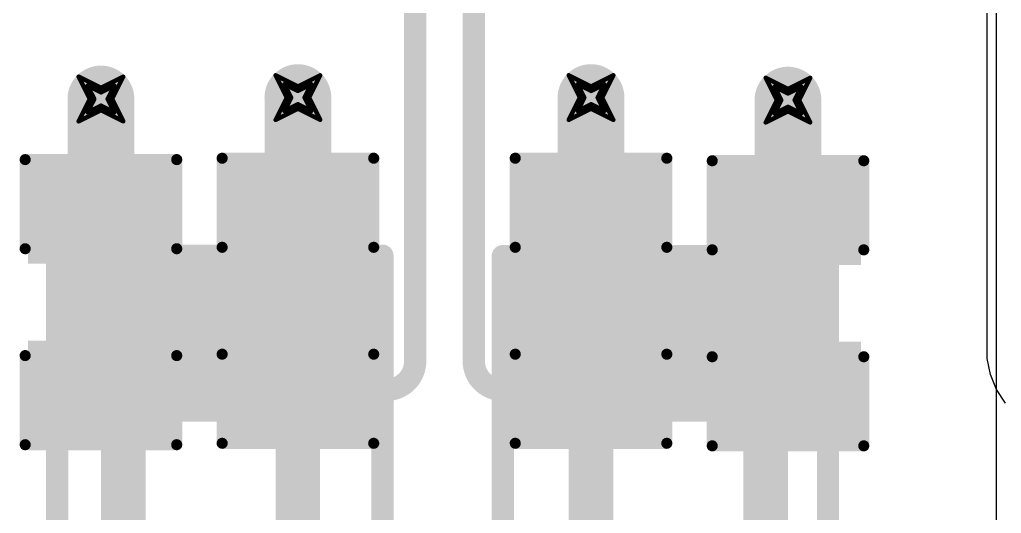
# Model space of a CAD drawing. Header units: inches. Extents: x -2 to 5376, y -4 to 5426.
# Drawn here: x 86.3 to 97.49, y 14.58 to 20.21 of the extents above; entities that cross this region are included whole.
import ezdxf

# ---------------------------------------------------------------- set-up
doc = ezdxf.new("R2010")
doc.units = ezdxf.units.IN
for name, color, linetype in [('Bottom Layer', 5, 'Continuous'), ('Bottom Overlay', 54, 'Continuous'), ('Bottom Paste', 16, 'Continuous'), ('Bottom Solder', 6, 'Continuous'), ('Drill Drawing', 1, 'Continuous'), ('Layer 1', 16, 'Continuous'), ('Layer 2', 76, 'Continuous'), ('Top Layer', 1, 'Continuous'), ('Top Overlay', 2, 'Continuous'), ('Top Paste', 8, 'Continuous'), ('Top Solder', 216, 'Continuous'), ('Via Holes', 16, 'Continuous')]:
    doc.layers.add(name, color=color, linetype=linetype)

# ---------------------------------------------------------------- blocks, each defined once
blk = doc.blocks.new('RES_2512_222')
at = {"layer": 'Top Layer'}
for points in [[(-4.05, 1.7), (-2.45, 1.7), (-2.45, -1.7), (-4.05, -1.7)], [(2.45, 1.7), (4.05, 1.7), (4.05, -1.7), (2.45, -1.7)]]:
    blk.add_hatch(color=1, dxfattribs=at).paths.add_polyline_path(points)
at = {"layer": 'Top Paste'}
for points in [[(-4.05, 1.7), (-2.45, 1.7), (-2.45, -1.7), (-4.05, -1.7)], [(2.45, 1.7), (4.05, 1.7), (4.05, -1.7), (2.45, -1.7)]]:
    blk.add_hatch(color=8, dxfattribs=at).paths.add_polyline_path(points)
at = {"layer": 'Top Solder'}
for points in [[(-4.152, 1.802), (-2.348, 1.802), (-2.348, -1.802), (-4.152, -1.802)], [(2.348, 1.802), (4.152, 1.802), (4.152, -1.802), (2.348, -1.802)]]:
    blk.add_hatch(color=216, dxfattribs=at).paths.add_polyline_path(points)
at = {"layer": 'Top Overlay'}
for points in [[(-4.242, 1.854, 0.254, 0.254, 0), (4.237, 1.854, 0.254, 0.254, 0)], [(-4.242, 1.854, 0.254, 0.254, 0), (-4.242, -1.854, 0.254, 0.254, 0)], [(4.237, 1.854, 0.254, 0.254, 0), (4.237, -1.854, 0.254, 0.254, 0)], [(-4.242, -1.854, 0.254, 0.254, 0), (4.237, -1.854, 0.254, 0.254, 0)]]:
    blk.add_lwpolyline(points, format="xyseb", dxfattribs=at)
for points in [[(-4.305, 1.854, 0.127, 0.127, 1), (-4.178, 1.854, 0.127, 0.127, 1)], [(-4.305, 1.854, 0.127, 0.127, 1), (-4.178, 1.854, 0.127, 0.127, 1)], [(4.173, 1.854, 0.127, 0.127, 1), (4.3, 1.854, 0.127, 0.127, 1)], [(4.173, 1.854, 0.127, 0.127, 1), (4.3, 1.854, 0.127, 0.127, 1)], [(-4.305, -1.854, 0.127, 0.127, 1), (-4.178, -1.854, 0.127, 0.127, 1)], [(-4.305, -1.854, 0.127, 0.127, 1), (-4.178, -1.854, 0.127, 0.127, 1)], [(4.173, -1.854, 0.127, 0.127, 1), (4.3, -1.854, 0.127, 0.127, 1)], [(4.173, -1.854, 0.127, 0.127, 1), (4.3, -1.854, 0.127, 0.127, 1)]]:
    blk.add_lwpolyline(points, format="xyseb", close=True, dxfattribs=at)
blk = doc.blocks.new('RES_2512_223')
at = {"layer": 'Top Layer'}
for points in [[(-4.05, 1.7), (-2.45, 1.7), (-2.45, -1.7), (-4.05, -1.7)], [(2.45, 1.7), (4.05, 1.7), (4.05, -1.7), (2.45, -1.7)]]:
    blk.add_hatch(color=1, dxfattribs=at).paths.add_polyline_path(points)
at = {"layer": 'Top Paste'}
for points in [[(-4.05, 1.7), (-2.45, 1.7), (-2.45, -1.7), (-4.05, -1.7)], [(2.45, 1.7), (4.05, 1.7), (4.05, -1.7), (2.45, -1.7)]]:
    blk.add_hatch(color=8, dxfattribs=at).paths.add_polyline_path(points)
at = {"layer": 'Top Solder'}
for points in [[(-4.152, 1.802), (-2.348, 1.802), (-2.348, -1.802), (-4.152, -1.802)], [(2.348, 1.802), (4.152, 1.802), (4.152, -1.802), (2.348, -1.802)]]:
    blk.add_hatch(color=216, dxfattribs=at).paths.add_polyline_path(points)
at = {"layer": 'Top Overlay'}
for points in [[(4.237, 1.854, 0.254, 0.254, 0), (-4.242, 1.854, 0.254, 0.254, 0)], [(-4.242, -1.854, 0.254, 0.254, 0), (-4.242, 1.854, 0.254, 0.254, 0)], [(4.237, -1.854, 0.254, 0.254, 0), (4.237, 1.854, 0.254, 0.254, 0)], [(4.237, -1.854, 0.254, 0.254, 0), (-4.242, -1.854, 0.254, 0.254, 0)]]:
    blk.add_lwpolyline(points, format="xyseb", dxfattribs=at)
for points in [[(-4.305, 1.854, 0.127, 0.127, 1), (-4.178, 1.854, 0.127, 0.127, 1)], [(-4.305, 1.854, 0.127, 0.127, 1), (-4.178, 1.854, 0.127, 0.127, 1)], [(4.173, 1.854, 0.127, 0.127, 1), (4.3, 1.854, 0.127, 0.127, 1)], [(4.173, 1.854, 0.127, 0.127, 1), (4.3, 1.854, 0.127, 0.127, 1)], [(-4.305, -1.854, 0.127, 0.127, 1), (-4.178, -1.854, 0.127, 0.127, 1)], [(-4.305, -1.854, 0.127, 0.127, 1), (-4.178, -1.854, 0.127, 0.127, 1)], [(4.173, -1.854, 0.127, 0.127, 1), (4.3, -1.854, 0.127, 0.127, 1)], [(4.173, -1.854, 0.127, 0.127, 1), (4.3, -1.854, 0.127, 0.127, 1)]]:
    blk.add_lwpolyline(points, format="xyseb", close=True, dxfattribs=at)
blk = doc.blocks.new('C___0805_B_333')
at = {"layer": 'Bottom Layer'}
for points in [[(-1.524, 0.762), (-0.508, 0.762), (-0.508, -0.762), (-1.524, -0.762)], [(0.508, 0.762), (1.524, 0.762), (1.524, -0.762), (0.508, -0.762)]]:
    blk.add_hatch(color=5, dxfattribs=at).paths.add_polyline_path(points)
at = {"layer": 'Bottom Paste'}
for points in [[(-1.524, 0.762), (-0.508, 0.762), (-0.508, -0.762), (-1.524, -0.762)], [(0.508, 0.762), (1.524, 0.762), (1.524, -0.762), (0.508, -0.762)]]:
    blk.add_hatch(color=16, dxfattribs=at).paths.add_polyline_path(points)
at = {"layer": 'Bottom Solder'}
for points in [[(-1.594, 0.832), (-0.438, 0.832), (-0.438, -0.832), (-1.594, -0.832)], [(0.438, 0.832), (1.594, 0.832), (1.594, -0.832), (0.438, -0.832)]]:
    blk.add_hatch(color=6, dxfattribs=at).paths.add_polyline_path(points)
at = {"layer": 'Bottom Overlay'}
for points in [[(-1.626, 0.864, 0.127, 0.127, 0), (-0.61, 0.864, 0.127, 0.127, 0)], [(-1.626, 0.864, 0.127, 0.127, 0), (-1.626, -0.864, 0.127, 0.127, 0)], [(0.61, 0.864, 0.127, 0.127, 0), (1.626, 0.864, 0.127, 0.127, 0)], [(1.626, 0.864, 0.127, 0.127, 0), (1.626, -0.864, 0.127, 0.127, 0)], [(-1.626, -0.864, 0.127, 0.127, 0), (-0.61, -0.864, 0.127, 0.127, 0)], [(0.61, -0.864, 0.127, 0.127, 0), (1.626, -0.864, 0.127, 0.127, 0)]]:
    blk.add_lwpolyline(points, format="xyseb", dxfattribs=at)
for points in [[(-1.657, 0.864, 0.0635, 0.0635, 1), (-1.594, 0.864, 0.0635, 0.0635, 1)], [(-1.657, 0.864, 0.0635, 0.0635, 1), (-1.594, 0.864, 0.0635, 0.0635, 1)], [(-0.641, 0.864, 0.0635, 0.0635, 1), (-0.578, 0.864, 0.0635, 0.0635, 1)], [(0.578, 0.864, 0.0635, 0.0635, 1), (0.641, 0.864, 0.0635, 0.0635, 1)], [(1.594, 0.864, 0.0635, 0.0635, 1), (1.657, 0.864, 0.0635, 0.0635, 1)], [(1.594, 0.864, 0.0635, 0.0635, 1), (1.657, 0.864, 0.0635, 0.0635, 1)], [(-1.657, -0.864, 0.0635, 0.0635, 1), (-1.594, -0.864, 0.0635, 0.0635, 1)], [(-1.657, -0.864, 0.0635, 0.0635, 1), (-1.594, -0.864, 0.0635, 0.0635, 1)], [(-0.641, -0.864, 0.0635, 0.0635, 1), (-0.578, -0.864, 0.0635, 0.0635, 1)], [(0.578, -0.864, 0.0635, 0.0635, 1), (0.641, -0.864, 0.0635, 0.0635, 1)], [(1.594, -0.864, 0.0635, 0.0635, 1), (1.657, -0.864, 0.0635, 0.0635, 1)], [(1.594, -0.864, 0.0635, 0.0635, 1), (1.657, -0.864, 0.0635, 0.0635, 1)]]:
    blk.add_lwpolyline(points, format="xyseb", close=True, dxfattribs=at)
blk = doc.blocks.new('C___0805_B_334')
at = {"layer": 'Bottom Layer'}
for points in [[(-1.524, 0.762), (-0.508, 0.762), (-0.508, -0.762), (-1.524, -0.762)], [(0.508, 0.762), (1.524, 0.762), (1.524, -0.762), (0.508, -0.762)]]:
    blk.add_hatch(color=5, dxfattribs=at).paths.add_polyline_path(points)
at = {"layer": 'Bottom Paste'}
for points in [[(-1.524, 0.762), (-0.508, 0.762), (-0.508, -0.762), (-1.524, -0.762)], [(0.508, 0.762), (1.524, 0.762), (1.524, -0.762), (0.508, -0.762)]]:
    blk.add_hatch(color=16, dxfattribs=at).paths.add_polyline_path(points)
at = {"layer": 'Bottom Solder'}
for points in [[(-1.594, 0.832), (-0.438, 0.832), (-0.438, -0.832), (-1.594, -0.832)], [(0.438, 0.832), (1.594, 0.832), (1.594, -0.832), (0.438, -0.832)]]:
    blk.add_hatch(color=6, dxfattribs=at).paths.add_polyline_path(points)
at = {"layer": 'Bottom Overlay'}
for points in [[(-1.626, 0.864, 0.127, 0.127, 0), (-0.61, 0.864, 0.127, 0.127, 0)], [(-1.626, 0.864, 0.127, 0.127, 0), (-1.626, -0.864, 0.127, 0.127, 0)], [(0.61, 0.864, 0.127, 0.127, 0), (1.626, 0.864, 0.127, 0.127, 0)], [(1.626, 0.864, 0.127, 0.127, 0), (1.626, -0.864, 0.127, 0.127, 0)], [(-1.626, -0.864, 0.127, 0.127, 0), (-0.61, -0.864, 0.127, 0.127, 0)], [(0.61, -0.864, 0.127, 0.127, 0), (1.626, -0.864, 0.127, 0.127, 0)]]:
    blk.add_lwpolyline(points, format="xyseb", dxfattribs=at)
for points in [[(-1.657, 0.864, 0.0635, 0.0635, 1), (-1.594, 0.864, 0.0635, 0.0635, 1)], [(-1.657, 0.864, 0.0635, 0.0635, 1), (-1.594, 0.864, 0.0635, 0.0635, 1)], [(-0.641, 0.864, 0.0635, 0.0635, 1), (-0.578, 0.864, 0.0635, 0.0635, 1)], [(0.578, 0.864, 0.0635, 0.0635, 1), (0.641, 0.864, 0.0635, 0.0635, 1)], [(1.594, 0.864, 0.0635, 0.0635, 1), (1.657, 0.864, 0.0635, 0.0635, 1)], [(1.594, 0.864, 0.0635, 0.0635, 1), (1.657, 0.864, 0.0635, 0.0635, 1)], [(-1.657, -0.864, 0.0635, 0.0635, 1), (-1.594, -0.864, 0.0635, 0.0635, 1)], [(-1.657, -0.864, 0.0635, 0.0635, 1), (-1.594, -0.864, 0.0635, 0.0635, 1)], [(-0.641, -0.864, 0.0635, 0.0635, 1), (-0.578, -0.864, 0.0635, 0.0635, 1)], [(0.578, -0.864, 0.0635, 0.0635, 1), (0.641, -0.864, 0.0635, 0.0635, 1)], [(1.594, -0.864, 0.0635, 0.0635, 1), (1.657, -0.864, 0.0635, 0.0635, 1)], [(1.594, -0.864, 0.0635, 0.0635, 1), (1.657, -0.864, 0.0635, 0.0635, 1)]]:
    blk.add_lwpolyline(points, format="xyseb", close=True, dxfattribs=at)
blk = doc.blocks.new('C___0805_B_335')
at = {"layer": 'Bottom Layer'}
for points in [[(-1.524, 0.762), (-0.508, 0.762), (-0.508, -0.762), (-1.524, -0.762)], [(0.508, 0.762), (1.524, 0.762), (1.524, -0.762), (0.508, -0.762)]]:
    blk.add_hatch(color=5, dxfattribs=at).paths.add_polyline_path(points)
at = {"layer": 'Bottom Paste'}
for points in [[(-1.524, 0.762), (-0.508, 0.762), (-0.508, -0.762), (-1.524, -0.762)], [(0.508, 0.762), (1.524, 0.762), (1.524, -0.762), (0.508, -0.762)]]:
    blk.add_hatch(color=16, dxfattribs=at).paths.add_polyline_path(points)
at = {"layer": 'Bottom Solder'}
for points in [[(-1.594, 0.832), (-0.438, 0.832), (-0.438, -0.832), (-1.594, -0.832)], [(0.438, 0.832), (1.594, 0.832), (1.594, -0.832), (0.438, -0.832)]]:
    blk.add_hatch(color=6, dxfattribs=at).paths.add_polyline_path(points)
at = {"layer": 'Bottom Overlay'}
for points in [[(-0.61, 0.864, 0.127, 0.127, 0), (-1.626, 0.864, 0.127, 0.127, 0)], [(-1.626, -0.864, 0.127, 0.127, 0), (-1.626, 0.864, 0.127, 0.127, 0)], [(1.626, 0.864, 0.127, 0.127, 0), (0.61, 0.864, 0.127, 0.127, 0)], [(1.626, -0.864, 0.127, 0.127, 0), (1.626, 0.864, 0.127, 0.127, 0)], [(-0.61, -0.864, 0.127, 0.127, 0), (-1.626, -0.864, 0.127, 0.127, 0)], [(1.626, -0.864, 0.127, 0.127, 0), (0.61, -0.864, 0.127, 0.127, 0)]]:
    blk.add_lwpolyline(points, format="xyseb", dxfattribs=at)
for points in [[(-1.657, 0.864, 0.0635, 0.0635, 1), (-1.594, 0.864, 0.0635, 0.0635, 1)], [(-1.657, 0.864, 0.0635, 0.0635, 1), (-1.594, 0.864, 0.0635, 0.0635, 1)], [(-0.641, 0.864, 0.0635, 0.0635, 1), (-0.578, 0.864, 0.0635, 0.0635, 1)], [(0.578, 0.864, 0.0635, 0.0635, 1), (0.641, 0.864, 0.0635, 0.0635, 1)], [(1.594, 0.864, 0.0635, 0.0635, 1), (1.657, 0.864, 0.0635, 0.0635, 1)], [(1.594, 0.864, 0.0635, 0.0635, 1), (1.657, 0.864, 0.0635, 0.0635, 1)], [(-1.657, -0.864, 0.0635, 0.0635, 1), (-1.594, -0.864, 0.0635, 0.0635, 1)], [(-1.657, -0.864, 0.0635, 0.0635, 1), (-1.594, -0.864, 0.0635, 0.0635, 1)], [(-0.641, -0.864, 0.0635, 0.0635, 1), (-0.578, -0.864, 0.0635, 0.0635, 1)], [(0.578, -0.864, 0.0635, 0.0635, 1), (0.641, -0.864, 0.0635, 0.0635, 1)], [(1.594, -0.864, 0.0635, 0.0635, 1), (1.657, -0.864, 0.0635, 0.0635, 1)], [(1.594, -0.864, 0.0635, 0.0635, 1), (1.657, -0.864, 0.0635, 0.0635, 1)]]:
    blk.add_lwpolyline(points, format="xyseb", close=True, dxfattribs=at)
blk = doc.blocks.new('C___0805_B_336')
at = {"layer": 'Bottom Layer'}
for points in [[(-1.524, 0.762), (-0.508, 0.762), (-0.508, -0.762), (-1.524, -0.762)], [(0.508, 0.762), (1.524, 0.762), (1.524, -0.762), (0.508, -0.762)]]:
    blk.add_hatch(color=5, dxfattribs=at).paths.add_polyline_path(points)
at = {"layer": 'Bottom Paste'}
for points in [[(-1.524, 0.762), (-0.508, 0.762), (-0.508, -0.762), (-1.524, -0.762)], [(0.508, 0.762), (1.524, 0.762), (1.524, -0.762), (0.508, -0.762)]]:
    blk.add_hatch(color=16, dxfattribs=at).paths.add_polyline_path(points)
at = {"layer": 'Bottom Solder'}
for points in [[(-1.594, 0.832), (-0.438, 0.832), (-0.438, -0.832), (-1.594, -0.832)], [(0.438, 0.832), (1.594, 0.832), (1.594, -0.832), (0.438, -0.832)]]:
    blk.add_hatch(color=6, dxfattribs=at).paths.add_polyline_path(points)
at = {"layer": 'Bottom Overlay'}
for points in [[(-0.61, 0.864, 0.127, 0.127, 0), (-1.626, 0.864, 0.127, 0.127, 0)], [(-1.626, -0.864, 0.127, 0.127, 0), (-1.626, 0.864, 0.127, 0.127, 0)], [(1.626, 0.864, 0.127, 0.127, 0), (0.61, 0.864, 0.127, 0.127, 0)], [(1.626, -0.864, 0.127, 0.127, 0), (1.626, 0.864, 0.127, 0.127, 0)], [(-0.61, -0.864, 0.127, 0.127, 0), (-1.626, -0.864, 0.127, 0.127, 0)], [(1.626, -0.864, 0.127, 0.127, 0), (0.61, -0.864, 0.127, 0.127, 0)]]:
    blk.add_lwpolyline(points, format="xyseb", dxfattribs=at)
for points in [[(-1.657, 0.864, 0.0635, 0.0635, 1), (-1.594, 0.864, 0.0635, 0.0635, 1)], [(-1.657, 0.864, 0.0635, 0.0635, 1), (-1.594, 0.864, 0.0635, 0.0635, 1)], [(-0.641, 0.864, 0.0635, 0.0635, 1), (-0.578, 0.864, 0.0635, 0.0635, 1)], [(0.578, 0.864, 0.0635, 0.0635, 1), (0.641, 0.864, 0.0635, 0.0635, 1)], [(1.594, 0.864, 0.0635, 0.0635, 1), (1.657, 0.864, 0.0635, 0.0635, 1)], [(1.594, 0.864, 0.0635, 0.0635, 1), (1.657, 0.864, 0.0635, 0.0635, 1)], [(-1.657, -0.864, 0.0635, 0.0635, 1), (-1.594, -0.864, 0.0635, 0.0635, 1)], [(-1.657, -0.864, 0.0635, 0.0635, 1), (-1.594, -0.864, 0.0635, 0.0635, 1)], [(-0.641, -0.864, 0.0635, 0.0635, 1), (-0.578, -0.864, 0.0635, 0.0635, 1)], [(0.578, -0.864, 0.0635, 0.0635, 1), (0.641, -0.864, 0.0635, 0.0635, 1)], [(1.594, -0.864, 0.0635, 0.0635, 1), (1.657, -0.864, 0.0635, 0.0635, 1)], [(1.594, -0.864, 0.0635, 0.0635, 1), (1.657, -0.864, 0.0635, 0.0635, 1)]]:
    blk.add_lwpolyline(points, format="xyseb", close=True, dxfattribs=at)

msp = doc.modelspace()

# ---------------------------------------------------------------- hatches: boundary and pattern name
at = {"layer": 'Bottom Layer'}
h = msp.add_hatch(color=5, dxfattribs=at)
edge = h.paths.add_edge_path()
edge.add_arc((87.228, 19.304), 0.3, 0, 360)
h = msp.add_hatch(color=5, dxfattribs=at)
edge = h.paths.add_edge_path()
edge.add_arc((89.474, 19.32), 0.3, 0, 360)
h = msp.add_hatch(color=5, dxfattribs=at)
edge = h.paths.add_edge_path()
edge.add_arc((92.816, 19.32), 0.3, 0, 360)
h = msp.add_hatch(color=5, dxfattribs=at)
edge = h.paths.add_edge_path()
edge.add_arc((95.062, 19.291), 0.3, 0, 360)
at = {"layer": 'Layer 1'}
h = msp.add_hatch(color=16, dxfattribs=at)
edge = h.paths.add_edge_path()
edge.add_arc((87.228, 19.304), 0.3, 0, 360)
h = msp.add_hatch(color=16, dxfattribs=at)
edge = h.paths.add_edge_path()
edge.add_arc((89.474, 19.32), 0.3, 0, 360)
h = msp.add_hatch(color=16, dxfattribs=at)
edge = h.paths.add_edge_path()
edge.add_arc((92.816, 19.32), 0.3, 0, 360)
h = msp.add_hatch(color=16, dxfattribs=at)
edge = h.paths.add_edge_path()
edge.add_arc((95.062, 19.291), 0.3, 0, 360)
at = {"layer": 'Layer 2'}
h = msp.add_hatch(color=76, dxfattribs=at)
edge = h.paths.add_edge_path()
edge.add_arc((87.228, 19.304), 0.3, 0, 360)
h = msp.add_hatch(color=76, dxfattribs=at)
edge = h.paths.add_edge_path()
edge.add_arc((89.474, 19.32), 0.3, 0, 360)
h = msp.add_hatch(color=76, dxfattribs=at)
edge = h.paths.add_edge_path()
edge.add_arc((92.816, 19.32), 0.3, 0, 360)
h = msp.add_hatch(color=76, dxfattribs=at)
edge = h.paths.add_edge_path()
edge.add_arc((95.062, 19.291), 0.3, 0, 360)
at = {"layer": 'Top Layer'}
h = msp.add_hatch(color=1, dxfattribs=at)
edge = h.paths.add_edge_path()
edge.add_arc((87.228, 19.304), 0.3, 0, 360)
h = msp.add_hatch(color=1, dxfattribs=at)
edge = h.paths.add_edge_path()
edge.add_arc((89.474, 19.32), 0.3, 0, 360)
h = msp.add_hatch(color=1, dxfattribs=at)
edge = h.paths.add_edge_path()
edge.add_arc((92.816, 19.32), 0.3, 0, 360)
h = msp.add_hatch(color=1, dxfattribs=at)
edge = h.paths.add_edge_path()
edge.add_arc((95.062, 19.291), 0.3, 0, 360)
at = {"layer": 'Via Holes'}
h = msp.add_hatch(color=7, dxfattribs=at)
edge = h.paths.add_edge_path()
edge.add_arc((87.228, 19.304), 0.15, 0, 360)
h = msp.add_hatch(color=7, dxfattribs=at)
edge = h.paths.add_edge_path()
edge.add_arc((89.474, 19.32), 0.15, 0, 360)
h = msp.add_hatch(color=7, dxfattribs=at)
edge = h.paths.add_edge_path()
edge.add_arc((92.816, 19.32), 0.15, 0, 360)
h = msp.add_hatch(color=7, dxfattribs=at)
edge = h.paths.add_edge_path()
edge.add_arc((95.062, 19.291), 0.15, 0, 360)

# ---------------------------------------------------------------- linework, layer by layer
at = {"layer": 'Bottom Layer'}
for points in [[(91.479, 16.315, 0.254, 0.254, 0), (91.479, 24.955, 0.254, 0.254, 0)], [(90.811, 16.315, 0.254, 0.254, 0), (90.811, 24.404, 0.254, 0.254, 0)], [(87.228, 18.003, 0.762, 0.762, 0), (87.228, 19.304, 0.762, 0.762, 0)], [(89.474, 18.019, 0.762, 0.762, 0), (89.474, 19.32, 0.762, 0.762, 0)], [(92.816, 18.019, 0.762, 0.762, 0), (92.816, 19.32, 0.762, 0.762, 0)], [(95.062, 17.99, 0.762, 0.762, 0), (95.062, 19.291, 0.762, 0.762, 0)], [(90.811, 16.315, 0.254, 0.254, -0.414214), (90.483, 15.987, 0.254, 0.254, 0)], [(91.806, 15.987, 0.254, 0.254, -0.414214), (91.479, 16.315, 0.254, 0.254, 0)], [(87.482, 13.926, 0.508, 0.508, 0), (87.482, 15.987, 0.508, 0.508, 0)], [(89.473, 13.926, 0.508, 0.508, 0), (89.473, 15.987, 0.508, 0.508, 0)], [(92.816, 15.987, 0.508, 0.508, 0), (92.816, 16, 0.508, 0.508, 0)], [(92.816, 13.939, 0.508, 0.508, 0), (92.816, 15.987, 0.508, 0.508, 0)], [(94.807, 13.913, 0.508, 0.508, 0), (94.807, 15.974, 0.508, 0.508, 0)], [(89.474, 15.987, 0.254, 0.254, 0), (90.483, 15.987, 0.254, 0.254, 0)], [(91.806, 15.987, 0.254, 0.254, 0), (92.816, 15.987, 0.254, 0.254, 0)], [(92.816, 15.987, 0.254, 0.254, 0), (92.816, 15.987, 0.254, 0.254, 0)]]:
    msp.add_lwpolyline(points, format="xyseb", dxfattribs=at)
for points in [[(87.037, 19.304, 0.381, 0.381, 1), (87.418, 19.304, 0.381, 0.381, 1)], [(89.283, 19.32, 0.381, 0.381, 1), (89.664, 19.32, 0.381, 0.381, 1)], [(92.625, 19.32, 0.381, 0.381, 1), (93.006, 19.32, 0.381, 0.381, 1)], [(94.871, 19.291, 0.381, 0.381, 1), (95.252, 19.291, 0.381, 0.381, 1)], [(87.037, 18.003, 0.381, 0.381, 1), (87.418, 18.003, 0.381, 0.381, 1)], [(89.283, 18.019, 0.381, 0.381, 1), (89.664, 18.019, 0.381, 0.381, 1)], [(92.625, 18.019, 0.381, 0.381, 1), (93.006, 18.019, 0.381, 0.381, 1)], [(94.871, 17.99, 0.381, 0.381, 1), (95.252, 17.99, 0.381, 0.381, 1)], [(90.747, 16.315, 0.127, 0.127, 1), (90.874, 16.315, 0.127, 0.127, 1)], [(90.747, 16.315, 0.127, 0.127, 1), (90.874, 16.315, 0.127, 0.127, 1)], [(91.416, 16.315, 0.127, 0.127, 1), (91.543, 16.315, 0.127, 0.127, 1)], [(91.416, 16.315, 0.127, 0.127, 1), (91.543, 16.315, 0.127, 0.127, 1)], [(87.355, 15.987, 0.254, 0.254, 1), (87.609, 15.987, 0.254, 0.254, 1)], [(89.346, 15.987, 0.254, 0.254, 1), (89.6, 15.987, 0.254, 0.254, 1)], [(92.689, 16, 0.254, 0.254, 1), (92.943, 16, 0.254, 0.254, 1)], [(92.689, 15.987, 0.254, 0.254, 1), (92.943, 15.987, 0.254, 0.254, 1)], [(92.689, 15.987, 0.254, 0.254, 1), (92.943, 15.987, 0.254, 0.254, 1)], [(94.68, 15.974, 0.254, 0.254, 1), (94.934, 15.974, 0.254, 0.254, 1)], [(89.41, 15.987, 0.127, 0.127, 1), (89.537, 15.987, 0.127, 0.127, 1)], [(90.42, 15.987, 0.127, 0.127, 1), (90.547, 15.987, 0.127, 0.127, 1)], [(90.42, 15.987, 0.127, 0.127, 1), (90.547, 15.987, 0.127, 0.127, 1)], [(91.743, 15.987, 0.127, 0.127, 1), (91.87, 15.987, 0.127, 0.127, 1)], [(91.743, 15.987, 0.127, 0.127, 1), (91.87, 15.987, 0.127, 0.127, 1)], [(92.752, 15.987, 0.127, 0.127, 1), (92.879, 15.987, 0.127, 0.127, 1)], [(92.752, 15.987, 0.127, 0.127, 1), (92.879, 15.987, 0.127, 0.127, 1)], [(92.752, 15.987, 0.127, 0.127, 1), (92.879, 15.987, 0.127, 0.127, 1)]]:
    msp.add_lwpolyline(points, format="xyseb", close=True, dxfattribs=at)
at = {"layer": 'Drill Drawing'}
for points in [[(89.22, 19.574, 0.0508, 0.0508, 0), (89.474, 19.447, 0.0508, 0.0508, 0)], [(89.22, 19.574, 0.0508, 0.0508, 0), (89.347, 19.32, 0.0508, 0.0508, 0)], [(89.474, 19.447, 0.0508, 0.0508, 0), (89.728, 19.574, 0.0508, 0.0508, 0)], [(89.601, 19.32, 0.0508, 0.0508, 0), (89.728, 19.574, 0.0508, 0.0508, 0)], [(92.562, 19.574, 0.0508, 0.0508, 0), (92.816, 19.447, 0.0508, 0.0508, 0)], [(92.562, 19.574, 0.0508, 0.0508, 0), (92.689, 19.32, 0.0508, 0.0508, 0)], [(92.816, 19.447, 0.0508, 0.0508, 0), (93.07, 19.574, 0.0508, 0.0508, 0)], [(92.943, 19.32, 0.0508, 0.0508, 0), (93.07, 19.574, 0.0508, 0.0508, 0)], [(86.974, 19.558, 0.0508, 0.0508, 0), (87.228, 19.431, 0.0508, 0.0508, 0)], [(86.974, 19.558, 0.0508, 0.0508, 0), (87.101, 19.304, 0.0508, 0.0508, 0)], [(87.075, 19.456, 0.0508, 0.0508, 0), (87.228, 19.38, 0.0508, 0.0508, 0)], [(87.075, 19.456, 0.0508, 0.0508, 0), (87.152, 19.304, 0.0508, 0.0508, 0)], [(87.228, 19.431, 0.0508, 0.0508, 0), (87.482, 19.558, 0.0508, 0.0508, 0)], [(87.228, 19.38, 0.0508, 0.0508, 0), (87.38, 19.456, 0.0508, 0.0508, 0)], [(87.304, 19.304, 0.0508, 0.0508, 0), (87.38, 19.456, 0.0508, 0.0508, 0)], [(87.355, 19.304, 0.0508, 0.0508, 0), (87.482, 19.558, 0.0508, 0.0508, 0)], [(89.321, 19.472, 0.0508, 0.0508, 0), (89.474, 19.396, 0.0508, 0.0508, 0)], [(89.321, 19.472, 0.0508, 0.0508, 0), (89.397, 19.32, 0.0508, 0.0508, 0)], [(89.474, 19.396, 0.0508, 0.0508, 0), (89.626, 19.472, 0.0508, 0.0508, 0)], [(89.55, 19.32, 0.0508, 0.0508, 0), (89.626, 19.472, 0.0508, 0.0508, 0)], [(92.664, 19.472, 0.0508, 0.0508, 0), (92.816, 19.396, 0.0508, 0.0508, 0)], [(92.664, 19.472, 0.0508, 0.0508, 0), (92.74, 19.32, 0.0508, 0.0508, 0)], [(92.816, 19.396, 0.0508, 0.0508, 0), (92.968, 19.472, 0.0508, 0.0508, 0)], [(92.892, 19.32, 0.0508, 0.0508, 0), (92.968, 19.472, 0.0508, 0.0508, 0)], [(94.808, 19.545, 0.0508, 0.0508, 0), (95.062, 19.418, 0.0508, 0.0508, 0)], [(94.808, 19.545, 0.0508, 0.0508, 0), (94.935, 19.291, 0.0508, 0.0508, 0)], [(95.062, 19.418, 0.0508, 0.0508, 0), (95.316, 19.545, 0.0508, 0.0508, 0)], [(95.189, 19.291, 0.0508, 0.0508, 0), (95.316, 19.545, 0.0508, 0.0508, 0)], [(94.909, 19.443, 0.0508, 0.0508, 0), (95.062, 19.367, 0.0508, 0.0508, 0)], [(94.909, 19.443, 0.0508, 0.0508, 0), (94.985, 19.291, 0.0508, 0.0508, 0)], [(95.062, 19.367, 0.0508, 0.0508, 0), (95.214, 19.443, 0.0508, 0.0508, 0)], [(95.138, 19.291, 0.0508, 0.0508, 0), (95.214, 19.443, 0.0508, 0.0508, 0)], [(86.974, 19.05, 0.0508, 0.0508, 0), (87.101, 19.304, 0.0508, 0.0508, 0)], [(87.075, 19.152, 0.0508, 0.0508, 0), (87.152, 19.304, 0.0508, 0.0508, 0)], [(87.304, 19.304, 0.0508, 0.0508, 0), (87.38, 19.152, 0.0508, 0.0508, 0)], [(87.355, 19.304, 0.0508, 0.0508, 0), (87.482, 19.05, 0.0508, 0.0508, 0)], [(89.22, 19.066, 0.0508, 0.0508, 0), (89.347, 19.32, 0.0508, 0.0508, 0)], [(89.321, 19.168, 0.0508, 0.0508, 0), (89.397, 19.32, 0.0508, 0.0508, 0)], [(89.321, 19.168, 0.0508, 0.0508, 0), (89.474, 19.244, 0.0508, 0.0508, 0)], [(89.474, 19.244, 0.0508, 0.0508, 0), (89.626, 19.168, 0.0508, 0.0508, 0)], [(89.55, 19.32, 0.0508, 0.0508, 0), (89.626, 19.168, 0.0508, 0.0508, 0)], [(89.601, 19.32, 0.0508, 0.0508, 0), (89.728, 19.066, 0.0508, 0.0508, 0)], [(92.562, 19.066, 0.0508, 0.0508, 0), (92.689, 19.32, 0.0508, 0.0508, 0)], [(92.664, 19.168, 0.0508, 0.0508, 0), (92.74, 19.32, 0.0508, 0.0508, 0)], [(92.664, 19.168, 0.0508, 0.0508, 0), (92.816, 19.244, 0.0508, 0.0508, 0)], [(92.816, 19.244, 0.0508, 0.0508, 0), (92.968, 19.168, 0.0508, 0.0508, 0)], [(92.892, 19.32, 0.0508, 0.0508, 0), (92.968, 19.168, 0.0508, 0.0508, 0)], [(92.943, 19.32, 0.0508, 0.0508, 0), (93.07, 19.066, 0.0508, 0.0508, 0)], [(94.808, 19.037, 0.0508, 0.0508, 0), (94.935, 19.291, 0.0508, 0.0508, 0)], [(94.909, 19.139, 0.0508, 0.0508, 0), (94.985, 19.291, 0.0508, 0.0508, 0)], [(95.138, 19.291, 0.0508, 0.0508, 0), (95.214, 19.139, 0.0508, 0.0508, 0)], [(95.189, 19.291, 0.0508, 0.0508, 0), (95.316, 19.037, 0.0508, 0.0508, 0)], [(86.974, 19.05, 0.0508, 0.0508, 0), (87.228, 19.177, 0.0508, 0.0508, 0)], [(87.075, 19.152, 0.0508, 0.0508, 0), (87.228, 19.228, 0.0508, 0.0508, 0)], [(87.228, 19.228, 0.0508, 0.0508, 0), (87.38, 19.152, 0.0508, 0.0508, 0)], [(87.228, 19.177, 0.0508, 0.0508, 0), (87.482, 19.05, 0.0508, 0.0508, 0)], [(89.22, 19.066, 0.0508, 0.0508, 0), (89.474, 19.193, 0.0508, 0.0508, 0)], [(89.474, 19.193, 0.0508, 0.0508, 0), (89.728, 19.066, 0.0508, 0.0508, 0)], [(92.562, 19.066, 0.0508, 0.0508, 0), (92.816, 19.193, 0.0508, 0.0508, 0)], [(92.816, 19.193, 0.0508, 0.0508, 0), (93.07, 19.066, 0.0508, 0.0508, 0)], [(94.808, 19.037, 0.0508, 0.0508, 0), (95.062, 19.164, 0.0508, 0.0508, 0)], [(94.909, 19.139, 0.0508, 0.0508, 0), (95.062, 19.215, 0.0508, 0.0508, 0)], [(95.062, 19.215, 0.0508, 0.0508, 0), (95.214, 19.139, 0.0508, 0.0508, 0)], [(95.062, 19.164, 0.0508, 0.0508, 0), (95.316, 19.037, 0.0508, 0.0508, 0)]]:
    msp.add_lwpolyline(points, format="xyseb", dxfattribs=at)
for points in [[(89.207, 19.574, 0.0254, 0.0254, 1), (89.232, 19.574, 0.0254, 0.0254, 1)], [(89.207, 19.574, 0.0254, 0.0254, 1), (89.232, 19.574, 0.0254, 0.0254, 1)], [(89.715, 19.574, 0.0254, 0.0254, 1), (89.74, 19.574, 0.0254, 0.0254, 1)], [(89.715, 19.574, 0.0254, 0.0254, 1), (89.74, 19.574, 0.0254, 0.0254, 1)], [(92.549, 19.574, 0.0254, 0.0254, 1), (92.575, 19.574, 0.0254, 0.0254, 1)], [(92.549, 19.574, 0.0254, 0.0254, 1), (92.575, 19.574, 0.0254, 0.0254, 1)], [(93.057, 19.574, 0.0254, 0.0254, 1), (93.083, 19.574, 0.0254, 0.0254, 1)], [(93.057, 19.574, 0.0254, 0.0254, 1), (93.083, 19.574, 0.0254, 0.0254, 1)], [(86.961, 19.558, 0.0254, 0.0254, 1), (86.987, 19.558, 0.0254, 0.0254, 1)], [(86.961, 19.558, 0.0254, 0.0254, 1), (86.987, 19.558, 0.0254, 0.0254, 1)], [(87.063, 19.456, 0.0254, 0.0254, 1), (87.088, 19.456, 0.0254, 0.0254, 1)], [(87.063, 19.456, 0.0254, 0.0254, 1), (87.088, 19.456, 0.0254, 0.0254, 1)], [(87.368, 19.456, 0.0254, 0.0254, 1), (87.393, 19.456, 0.0254, 0.0254, 1)], [(87.368, 19.456, 0.0254, 0.0254, 1), (87.393, 19.456, 0.0254, 0.0254, 1)], [(87.469, 19.558, 0.0254, 0.0254, 1), (87.495, 19.558, 0.0254, 0.0254, 1)], [(87.469, 19.558, 0.0254, 0.0254, 1), (87.495, 19.558, 0.0254, 0.0254, 1)], [(89.308, 19.472, 0.0254, 0.0254, 1), (89.334, 19.472, 0.0254, 0.0254, 1)], [(89.308, 19.472, 0.0254, 0.0254, 1), (89.334, 19.472, 0.0254, 0.0254, 1)], [(89.613, 19.472, 0.0254, 0.0254, 1), (89.639, 19.472, 0.0254, 0.0254, 1)], [(89.613, 19.472, 0.0254, 0.0254, 1), (89.639, 19.472, 0.0254, 0.0254, 1)], [(92.651, 19.472, 0.0254, 0.0254, 1), (92.676, 19.472, 0.0254, 0.0254, 1)], [(92.651, 19.472, 0.0254, 0.0254, 1), (92.676, 19.472, 0.0254, 0.0254, 1)], [(92.956, 19.472, 0.0254, 0.0254, 1), (92.981, 19.472, 0.0254, 0.0254, 1)], [(92.956, 19.472, 0.0254, 0.0254, 1), (92.981, 19.472, 0.0254, 0.0254, 1)], [(94.795, 19.545, 0.0254, 0.0254, 1), (94.82, 19.545, 0.0254, 0.0254, 1)], [(94.795, 19.545, 0.0254, 0.0254, 1), (94.82, 19.545, 0.0254, 0.0254, 1)], [(95.303, 19.545, 0.0254, 0.0254, 1), (95.328, 19.545, 0.0254, 0.0254, 1)], [(95.303, 19.545, 0.0254, 0.0254, 1), (95.328, 19.545, 0.0254, 0.0254, 1)], [(87.215, 19.431, 0.0254, 0.0254, 1), (87.241, 19.431, 0.0254, 0.0254, 1)], [(87.215, 19.431, 0.0254, 0.0254, 1), (87.241, 19.431, 0.0254, 0.0254, 1)], [(87.215, 19.38, 0.0254, 0.0254, 1), (87.241, 19.38, 0.0254, 0.0254, 1)], [(87.215, 19.38, 0.0254, 0.0254, 1), (87.241, 19.38, 0.0254, 0.0254, 1)], [(89.461, 19.447, 0.0254, 0.0254, 1), (89.486, 19.447, 0.0254, 0.0254, 1)], [(89.461, 19.447, 0.0254, 0.0254, 1), (89.486, 19.447, 0.0254, 0.0254, 1)], [(89.461, 19.396, 0.0254, 0.0254, 1), (89.486, 19.396, 0.0254, 0.0254, 1)], [(89.461, 19.396, 0.0254, 0.0254, 1), (89.486, 19.396, 0.0254, 0.0254, 1)], [(92.803, 19.447, 0.0254, 0.0254, 1), (92.829, 19.447, 0.0254, 0.0254, 1)], [(92.803, 19.447, 0.0254, 0.0254, 1), (92.829, 19.447, 0.0254, 0.0254, 1)], [(92.803, 19.396, 0.0254, 0.0254, 1), (92.829, 19.396, 0.0254, 0.0254, 1)], [(92.803, 19.396, 0.0254, 0.0254, 1), (92.829, 19.396, 0.0254, 0.0254, 1)], [(94.896, 19.443, 0.0254, 0.0254, 1), (94.922, 19.443, 0.0254, 0.0254, 1)], [(94.896, 19.443, 0.0254, 0.0254, 1), (94.922, 19.443, 0.0254, 0.0254, 1)], [(95.049, 19.418, 0.0254, 0.0254, 1), (95.074, 19.418, 0.0254, 0.0254, 1)], [(95.049, 19.418, 0.0254, 0.0254, 1), (95.074, 19.418, 0.0254, 0.0254, 1)], [(95.049, 19.367, 0.0254, 0.0254, 1), (95.074, 19.367, 0.0254, 0.0254, 1)], [(95.049, 19.367, 0.0254, 0.0254, 1), (95.074, 19.367, 0.0254, 0.0254, 1)], [(95.201, 19.443, 0.0254, 0.0254, 1), (95.227, 19.443, 0.0254, 0.0254, 1)], [(95.201, 19.443, 0.0254, 0.0254, 1), (95.227, 19.443, 0.0254, 0.0254, 1)], [(87.088, 19.304, 0.0254, 0.0254, 1), (87.114, 19.304, 0.0254, 0.0254, 1)], [(87.088, 19.304, 0.0254, 0.0254, 1), (87.114, 19.304, 0.0254, 0.0254, 1)], [(87.139, 19.304, 0.0254, 0.0254, 1), (87.164, 19.304, 0.0254, 0.0254, 1)], [(87.139, 19.304, 0.0254, 0.0254, 1), (87.164, 19.304, 0.0254, 0.0254, 1)], [(87.291, 19.304, 0.0254, 0.0254, 1), (87.317, 19.304, 0.0254, 0.0254, 1)], [(87.291, 19.304, 0.0254, 0.0254, 1), (87.317, 19.304, 0.0254, 0.0254, 1)], [(87.342, 19.304, 0.0254, 0.0254, 1), (87.368, 19.304, 0.0254, 0.0254, 1)], [(87.342, 19.304, 0.0254, 0.0254, 1), (87.368, 19.304, 0.0254, 0.0254, 1)], [(89.334, 19.32, 0.0254, 0.0254, 1), (89.359, 19.32, 0.0254, 0.0254, 1)], [(89.334, 19.32, 0.0254, 0.0254, 1), (89.359, 19.32, 0.0254, 0.0254, 1)], [(89.385, 19.32, 0.0254, 0.0254, 1), (89.41, 19.32, 0.0254, 0.0254, 1)], [(89.385, 19.32, 0.0254, 0.0254, 1), (89.41, 19.32, 0.0254, 0.0254, 1)], [(89.461, 19.244, 0.0254, 0.0254, 1), (89.486, 19.244, 0.0254, 0.0254, 1)], [(89.461, 19.244, 0.0254, 0.0254, 1), (89.486, 19.244, 0.0254, 0.0254, 1)], [(89.537, 19.32, 0.0254, 0.0254, 1), (89.562, 19.32, 0.0254, 0.0254, 1)], [(89.537, 19.32, 0.0254, 0.0254, 1), (89.562, 19.32, 0.0254, 0.0254, 1)], [(89.588, 19.32, 0.0254, 0.0254, 1), (89.613, 19.32, 0.0254, 0.0254, 1)], [(89.588, 19.32, 0.0254, 0.0254, 1), (89.613, 19.32, 0.0254, 0.0254, 1)], [(92.676, 19.32, 0.0254, 0.0254, 1), (92.702, 19.32, 0.0254, 0.0254, 1)], [(92.676, 19.32, 0.0254, 0.0254, 1), (92.702, 19.32, 0.0254, 0.0254, 1)], [(92.727, 19.32, 0.0254, 0.0254, 1), (92.752, 19.32, 0.0254, 0.0254, 1)], [(92.727, 19.32, 0.0254, 0.0254, 1), (92.752, 19.32, 0.0254, 0.0254, 1)], [(92.803, 19.244, 0.0254, 0.0254, 1), (92.829, 19.244, 0.0254, 0.0254, 1)], [(92.803, 19.244, 0.0254, 0.0254, 1), (92.829, 19.244, 0.0254, 0.0254, 1)], [(92.879, 19.32, 0.0254, 0.0254, 1), (92.905, 19.32, 0.0254, 0.0254, 1)], [(92.879, 19.32, 0.0254, 0.0254, 1), (92.905, 19.32, 0.0254, 0.0254, 1)], [(92.93, 19.32, 0.0254, 0.0254, 1), (92.956, 19.32, 0.0254, 0.0254, 1)], [(92.93, 19.32, 0.0254, 0.0254, 1), (92.956, 19.32, 0.0254, 0.0254, 1)], [(94.922, 19.291, 0.0254, 0.0254, 1), (94.947, 19.291, 0.0254, 0.0254, 1)], [(94.922, 19.291, 0.0254, 0.0254, 1), (94.947, 19.291, 0.0254, 0.0254, 1)], [(94.973, 19.291, 0.0254, 0.0254, 1), (94.998, 19.291, 0.0254, 0.0254, 1)], [(94.973, 19.291, 0.0254, 0.0254, 1), (94.998, 19.291, 0.0254, 0.0254, 1)], [(95.125, 19.291, 0.0254, 0.0254, 1), (95.15, 19.291, 0.0254, 0.0254, 1)], [(95.125, 19.291, 0.0254, 0.0254, 1), (95.15, 19.291, 0.0254, 0.0254, 1)], [(95.176, 19.291, 0.0254, 0.0254, 1), (95.201, 19.291, 0.0254, 0.0254, 1)], [(95.176, 19.291, 0.0254, 0.0254, 1), (95.201, 19.291, 0.0254, 0.0254, 1)], [(87.063, 19.152, 0.0254, 0.0254, 1), (87.088, 19.152, 0.0254, 0.0254, 1)], [(87.063, 19.152, 0.0254, 0.0254, 1), (87.088, 19.152, 0.0254, 0.0254, 1)], [(87.215, 19.228, 0.0254, 0.0254, 1), (87.241, 19.228, 0.0254, 0.0254, 1)], [(87.215, 19.228, 0.0254, 0.0254, 1), (87.241, 19.228, 0.0254, 0.0254, 1)], [(87.215, 19.177, 0.0254, 0.0254, 1), (87.241, 19.177, 0.0254, 0.0254, 1)], [(87.215, 19.177, 0.0254, 0.0254, 1), (87.241, 19.177, 0.0254, 0.0254, 1)], [(87.368, 19.152, 0.0254, 0.0254, 1), (87.393, 19.152, 0.0254, 0.0254, 1)], [(87.368, 19.152, 0.0254, 0.0254, 1), (87.393, 19.152, 0.0254, 0.0254, 1)], [(89.308, 19.168, 0.0254, 0.0254, 1), (89.334, 19.168, 0.0254, 0.0254, 1)], [(89.308, 19.168, 0.0254, 0.0254, 1), (89.334, 19.168, 0.0254, 0.0254, 1)], [(89.461, 19.193, 0.0254, 0.0254, 1), (89.486, 19.193, 0.0254, 0.0254, 1)], [(89.461, 19.193, 0.0254, 0.0254, 1), (89.486, 19.193, 0.0254, 0.0254, 1)], [(89.613, 19.168, 0.0254, 0.0254, 1), (89.639, 19.168, 0.0254, 0.0254, 1)], [(89.613, 19.168, 0.0254, 0.0254, 1), (89.639, 19.168, 0.0254, 0.0254, 1)], [(92.651, 19.168, 0.0254, 0.0254, 1), (92.676, 19.168, 0.0254, 0.0254, 1)], [(92.651, 19.168, 0.0254, 0.0254, 1), (92.676, 19.168, 0.0254, 0.0254, 1)], [(92.803, 19.193, 0.0254, 0.0254, 1), (92.829, 19.193, 0.0254, 0.0254, 1)], [(92.803, 19.193, 0.0254, 0.0254, 1), (92.829, 19.193, 0.0254, 0.0254, 1)], [(92.956, 19.168, 0.0254, 0.0254, 1), (92.981, 19.168, 0.0254, 0.0254, 1)], [(92.956, 19.168, 0.0254, 0.0254, 1), (92.981, 19.168, 0.0254, 0.0254, 1)], [(94.896, 19.139, 0.0254, 0.0254, 1), (94.922, 19.139, 0.0254, 0.0254, 1)], [(94.896, 19.139, 0.0254, 0.0254, 1), (94.922, 19.139, 0.0254, 0.0254, 1)], [(95.049, 19.215, 0.0254, 0.0254, 1), (95.074, 19.215, 0.0254, 0.0254, 1)], [(95.049, 19.215, 0.0254, 0.0254, 1), (95.074, 19.215, 0.0254, 0.0254, 1)], [(95.049, 19.164, 0.0254, 0.0254, 1), (95.074, 19.164, 0.0254, 0.0254, 1)], [(95.049, 19.164, 0.0254, 0.0254, 1), (95.074, 19.164, 0.0254, 0.0254, 1)], [(95.201, 19.139, 0.0254, 0.0254, 1), (95.227, 19.139, 0.0254, 0.0254, 1)], [(95.201, 19.139, 0.0254, 0.0254, 1), (95.227, 19.139, 0.0254, 0.0254, 1)], [(86.961, 19.05, 0.0254, 0.0254, 1), (86.987, 19.05, 0.0254, 0.0254, 1)], [(86.961, 19.05, 0.0254, 0.0254, 1), (86.987, 19.05, 0.0254, 0.0254, 1)], [(87.469, 19.05, 0.0254, 0.0254, 1), (87.495, 19.05, 0.0254, 0.0254, 1)], [(87.469, 19.05, 0.0254, 0.0254, 1), (87.495, 19.05, 0.0254, 0.0254, 1)], [(89.207, 19.066, 0.0254, 0.0254, 1), (89.232, 19.066, 0.0254, 0.0254, 1)], [(89.207, 19.066, 0.0254, 0.0254, 1), (89.232, 19.066, 0.0254, 0.0254, 1)], [(89.715, 19.066, 0.0254, 0.0254, 1), (89.74, 19.066, 0.0254, 0.0254, 1)], [(89.715, 19.066, 0.0254, 0.0254, 1), (89.74, 19.066, 0.0254, 0.0254, 1)], [(92.549, 19.066, 0.0254, 0.0254, 1), (92.575, 19.066, 0.0254, 0.0254, 1)], [(92.549, 19.066, 0.0254, 0.0254, 1), (92.575, 19.066, 0.0254, 0.0254, 1)], [(93.057, 19.066, 0.0254, 0.0254, 1), (93.083, 19.066, 0.0254, 0.0254, 1)], [(93.057, 19.066, 0.0254, 0.0254, 1), (93.083, 19.066, 0.0254, 0.0254, 1)], [(94.795, 19.037, 0.0254, 0.0254, 1), (94.82, 19.037, 0.0254, 0.0254, 1)], [(94.795, 19.037, 0.0254, 0.0254, 1), (94.82, 19.037, 0.0254, 0.0254, 1)], [(95.303, 19.037, 0.0254, 0.0254, 1), (95.328, 19.037, 0.0254, 0.0254, 1)], [(95.303, 19.037, 0.0254, 0.0254, 1), (95.328, 19.037, 0.0254, 0.0254, 1)]]:
    msp.add_lwpolyline(points, format="xyseb", close=True, dxfattribs=at)
at = {"layer": 'Layer 2'}
msp.add_line((97.434, 24.065), (97.434, 1.189), dxfattribs=at)
at = {"layer": 'Top Layer'}
for p, q in [((97.333, 16.437), (97.333, 24.014)), ((97.333, 16.345), (97.333, 16.437)), ((97.369, 16.163), (97.333, 16.345)), ((97.44, 15.992), (97.369, 16.163)), ((97.543, 15.837), (97.44, 15.992))]:
    msp.add_line(p, q, dxfattribs=at)
for points in [[(89.474, 16.944, 0.762, 0.762, 0), (89.474, 19.32, 0.762, 0.762, 0)], [(92.816, 16.944, 0.762, 0.762, 0), (92.816, 19.32, 0.762, 0.762, 0)], [(89.055, 16.525, 0.762, 0.762, 0), (89.474, 16.944, 0.762, 0.762, 0)], [(92.816, 16.944, 0.762, 0.762, 0), (93.235, 16.525, 0.762, 0.762, 0)], [(88.584, 16.525, 0.762, 0.762, 0), (89.055, 16.525, 0.762, 0.762, 0)], [(93.235, 16.525, 0.762, 0.762, 0), (93.664, 16.525, 0.762, 0.762, 0)]]:
    msp.add_lwpolyline(points, format="xyseb", dxfattribs=at)
for points in [[(89.283, 19.32, 0.381, 0.381, 1), (89.664, 19.32, 0.381, 0.381, 1)], [(92.625, 19.32, 0.381, 0.381, 1), (93.006, 19.32, 0.381, 0.381, 1)], [(89.283, 16.944, 0.381, 0.381, 1), (89.664, 16.944, 0.381, 0.381, 1)], [(89.283, 16.944, 0.381, 0.381, 1), (89.664, 16.944, 0.381, 0.381, 1)], [(92.625, 16.944, 0.381, 0.381, 1), (93.006, 16.944, 0.381, 0.381, 1)], [(92.625, 16.944, 0.381, 0.381, 1), (93.006, 16.944, 0.381, 0.381, 1)], [(88.394, 16.525, 0.381, 0.381, 1), (88.775, 16.525, 0.381, 0.381, 1)], [(88.864, 16.525, 0.381, 0.381, 1), (89.245, 16.525, 0.381, 0.381, 1)], [(88.864, 16.525, 0.381, 0.381, 1), (89.245, 16.525, 0.381, 0.381, 1)], [(93.044, 16.525, 0.381, 0.381, 1), (93.425, 16.525, 0.381, 0.381, 1)], [(93.044, 16.525, 0.381, 0.381, 1), (93.425, 16.525, 0.381, 0.381, 1)], [(93.474, 16.525, 0.381, 0.381, 1), (93.855, 16.525, 0.381, 0.381, 1)]]:
    msp.add_lwpolyline(points, format="xyseb", close=True, dxfattribs=at)

# ---------------------------------------------------------------- block references
for name, p, rotation in [('C___0805_B_336', (87.228, 16.987), 270), ('C___0805_B_335', (89.474, 17.003), 270), ('C___0805_B_333', (92.816, 17.003), 90), ('C___0805_B_334', (95.062, 16.974), 90), ('RES_2512_223', (88.584, 13.275), 270), ('RES_2512_222', (93.664, 13.275), 90)]:
    msp.add_blockref(name, p, dxfattribs=dict(rotation=rotation))

doc.saveas('drawing.dxf')
